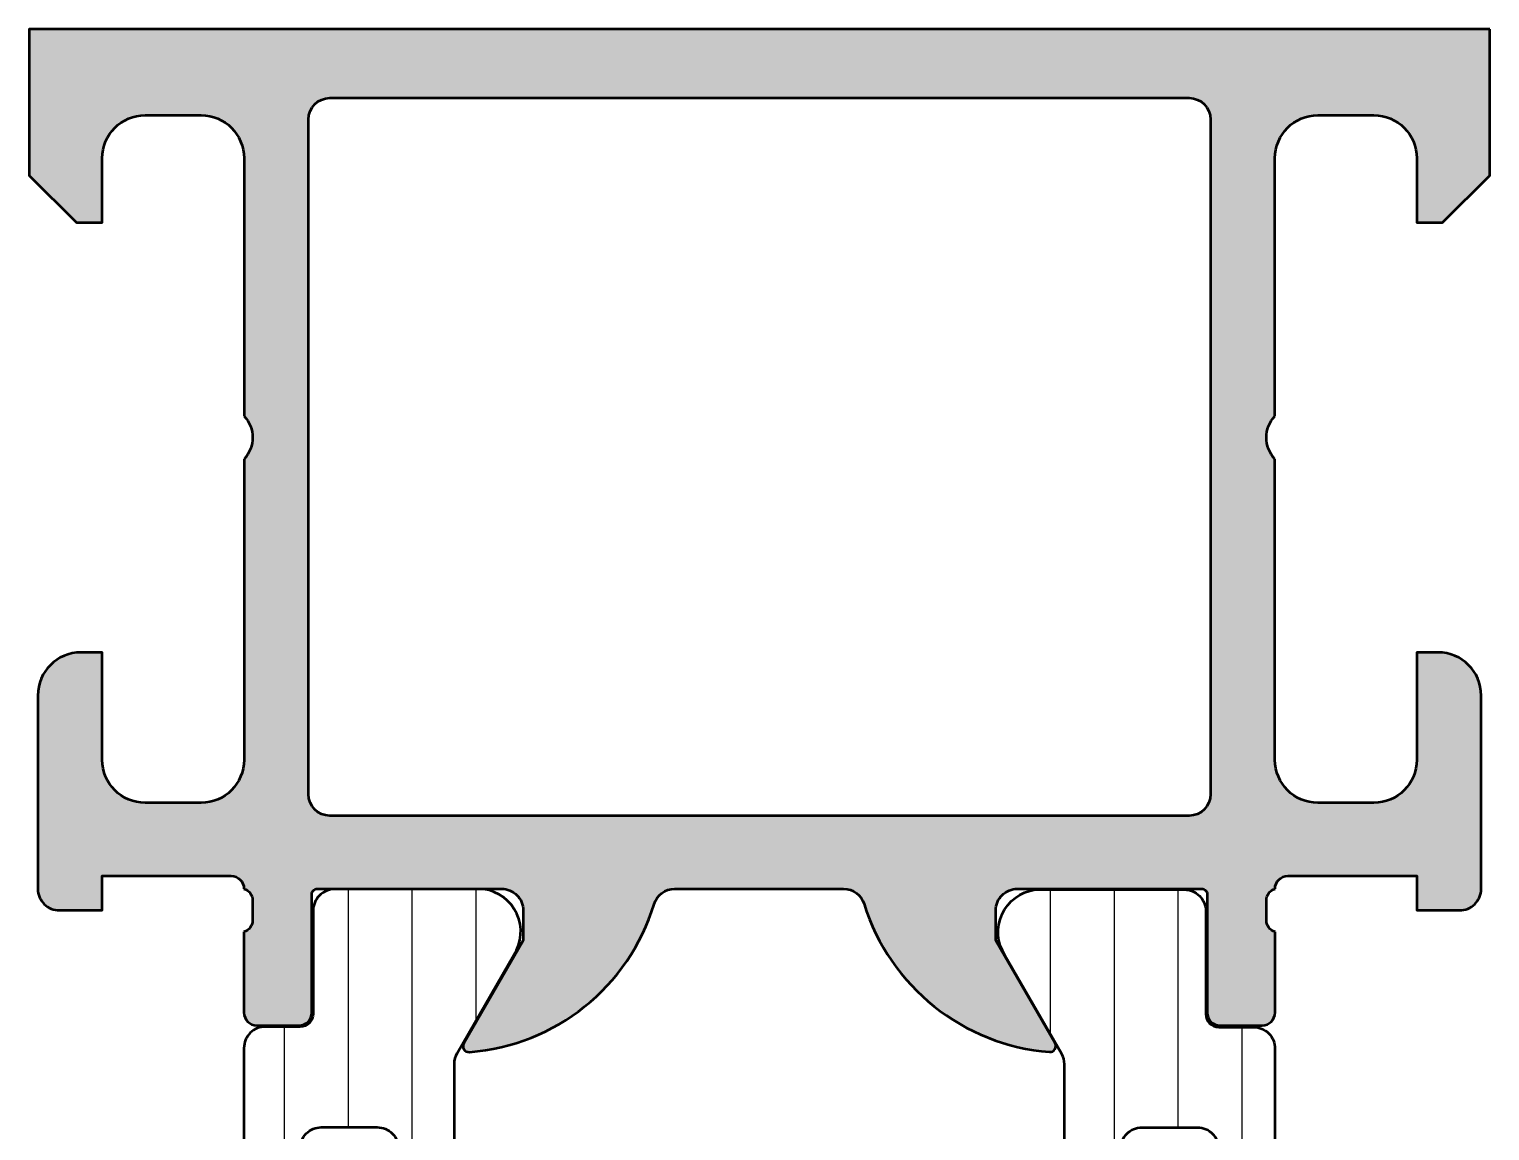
# Model space of a CAD drawing. Extents: x 0 to 59, y 0 to 75.
# Drawn here: x 0 to 34, y 49.37 to 75 of the extents above; entities that cross this region are included whole.
import ezdxf

# ---------------------------------------------------------------- set-up
doc = ezdxf.new("R2010")
doc.units = 0
for name, color, linetype, lineweight in [('0S-Alu contour', 7, 'Continuous', 50), ('0S-Alu hatch', 252, 'Continuous', 25), ('0S-Plastic contour', 254, 'Continuous', 50), ('0S-Plastic hatch', 253, 'Continuous', 25)]:
    doc.layers.add(name, color=color, linetype=linetype, lineweight=lineweight)
pattern_1 = [(90, (0, 0), (-1.4859, 0), [])]

# ---------------------------------------------------------------- blocks, each defined once
blk = doc.blocks.new('345110__191C19D8_EB4B_40D6_8BCF_F3EAEBBF7EAE_')
at = {"layer": '0S-Alu hatch'}
h = blk.add_hatch(color=256, dxfattribs=at)
edge = h.paths.add_edge_path()
edge.add_line((34, 75), (1.0681105778e-06, 75))
edge.add_line((1.0681105778e-06, 75), (1.0681105778e-06, 71.5999679203087))
edge.add_line((1.0681105778e-06, 71.5999679203087), (1.099976654048077, 70.49999257278978))
edge.add_line((1.099976654048077, 70.49999257278978), (1.699952239985577, 70.49999257278978))
edge.add_line((1.699952239985577, 70.49999257278978), (1.699952239985577, 72.00045009804307))
edge.add_ellipse((2.700038639261112, 72.00035606868471), major_axis=(-1.000086403695912, 0), ratio=1, start_angle=270.00494988615867, end_angle=359.99461298015063, ccw=False)
edge.add_line((2.69995223998558, 73.00044246864853), (4.000001068110567, 73.00044246864854))
edge.add_ellipse((3.999946259422353, 72.00038766034938), major_axis=(-1.000054809801082, 0), ratio=1, start_angle=180.002703004082, end_angle=269.99685986559325, ccw=False)
edge.add_line((5.000001068110571, 72.00043483925599), (5.000001068110577, 65.99999972534715))
edge.add_ellipse((4.47516172779222, 65.49999972534715), major_axis=(-0.7248836686985083, 0), ratio=1, start_angle=136.3884232636866, end_angle=223.6115767363134, ccw=False)
edge.add_line((5.000001068110577, 64.99999972534715), (5.000001068110577, 57.99999972534715))
edge.add_ellipse((3.999942270381603, 58.00005852307613), major_axis=(-1.000058799457459, 0), ratio=1, start_angle=90.00336866364222, end_angle=179.996631336242, ccw=False)
edge.add_line((4.000001068110589, 56.99999972534715), (2.699952239985563, 56.99999972534715))
edge.add_ellipse((2.700039710554518, 58.00008719591609), major_axis=(-1.000087474394158, 0), ratio=1, start_angle=0.005011256110094564, end_angle=89.99498874391747, ccw=False)
edge.add_line((1.699952239985575, 57.99999972534664), (1.699952239985577, 60.49999972534715))
edge.add_line((1.699952239985577, 60.49999972534715), (1.199952239985577, 60.49999972534715))
edge.add_arc((1.20003971055452, 59.49991225477821), 1.00008747439416, 90.00501125608184, 179.9949887438899)
edge.add_line((0.199952239985576, 59.49999972534765), (0.2000132751418278, 54.99999972534715))
edge.add_arc((0.6999825345211761, 54.99997661371017), 0.499969259913529, 179.9973514386468, 270.0035228322333)
edge.add_line((0.7000132751418349, 54.50000735474169), (1.700013275141827, 54.49999972534715))
edge.add_line((1.700013275141827, 54.49999972534715), (1.70001327514182, 55.29999514771043))
edge.add_line((1.70001327514182, 55.29999514771043), (4.699954054722539, 55.29999514771043))
edge.add_ellipse((4.699880574157019, 54.99999515670938), major_axis=(-0.3000000000000409, 0), ratio=1, start_angle=180.024914814169, end_angle=269.9859662455914, ccw=False)
edge.add_ellipse((4.92104409925035, 54.73260501837407), major_axis=(-0.2788950563274674, 0), ratio=1, start_angle=178.8354106259032, end_angle=253.5801235804947, ccw=False)
edge.add_line((5.199881545793431, 54.7269366103757), (5.199881545793431, 54.27334261037571))
edge.add_ellipse((4.92101345015027, 54.26768195089864), major_axis=(-0.2789255417371427, 0), ratio=1, start_angle=106.4245945553522, end_angle=181.1628700728881, ccw=False)
edge.add_line((4.999880545793425, 54.0001386103757), (4.999880545793434, 52.12012761036719))
edge.add_arc((5.299880545793431, 52.12012761036719), 0.2999999999999971, 180, 270)
edge.add_line((5.299880545793431, 51.8201276103672), (6.279854864836217, 51.8201276103672))
edge.add_arc((6.279854864836217, 52.12012761036719), 0.2999999999999971, 270, 360)
edge.add_line((6.579854864836214, 52.12012761036719), (6.579854864836214, 54.88012925171087))
edge.add_ellipse((6.699854864836213, 54.88012925171086), major_axis=(-0.1199999999999992, 0), ratio=1, start_angle=269.99990065165537, end_angle=360, ccw=False)
edge.add_line((6.699855072910899, 55.00012925171068), (10.99987899779808, 55.00012179565966))
edge.add_ellipse((10.99989188005174, 54.50013467805168), major_axis=(-0.499987117773936, 0), ratio=1, start_angle=179.9993980350858, end_angle=270.00147623556467, ccw=False)
edge.add_line((11.49987899779808, 54.50012942505216), (11.49987899779807, 53.80012484741746))
edge.add_line((11.49987899779807, 53.80012484741746), (10.11780838561473, 51.40630046574698))
edge.add_arc((10.23619415551164, 51.33795063410185), 0.1367000000000065, 150.0000814796213, 274.3397826725411)
edge.add_arc((9.877119094788897, 56.06955313799685), 4.881907809369218, 274.3397826725371, 343.0454840365642)
edge.add_ellipse((15.0251106381229, 54.50012179565971), major_axis=(-0.499999999999928, 0), ratio=1, start_angle=269.9999999999992, end_angle=343.04548403656446, ccw=False)
edge.add_line((15.02511063812291, 55.00012179565964), (18.95784164032277, 55.00012179565965))
edge.add_ellipse((18.95784164032286, 54.5001217956597), major_axis=(-0.4999999999999574, 0), ratio=1, start_angle=197.289552715744, end_angle=270.0000000000094, ccw=False)
edge.add_arc((24.13588464154341, 56.1118668983077), 4.923085062803216, 197.2895527157344, 265.5272736079399)
edge.add_arc((23.76262060419418, 51.34005844365998), 0.1367000000000096, 265.5272736079397, 389.9999185203845)
edge.add_line((23.88100637409108, 51.40840827530513), (22.50015270232688, 53.80012484741746))
edge.add_line((22.50015270232688, 53.80012484741746), (22.50015270232688, 54.50012942505418))
edge.add_ellipse((23.00013982007323, 54.50013467805167), major_axis=(-0.4999871177739381, 0), ratio=1, start_angle=-90.00147623556478, end_angle=0.0006019649143240713, ccw=False)
edge.add_line((23.00015270232689, 55.00012179565965), (27.30017662719811, 55.00012925171069))
edge.add_ellipse((27.30017683527278, 54.88012925171086), major_axis=(-0.1200000000000073, 0), ratio=1, start_angle=180, end_angle=270.00009934833867, ccw=False)
edge.add_line((27.42017683527279, 54.88012925171087), (27.42017683527279, 52.1201276103279))
edge.add_arc((27.72017683527279, 52.1201276103279), 0.2999999999999945, 180, 269.9999999999993)
edge.add_line((27.72017683527278, 51.8201276103279), (28.70015115431558, 51.8201276103279))
edge.add_arc((28.70015115431558, 52.1201276103279), 0.2999999999999971, 270.0000000000007, 360)
edge.add_line((29.00015115431557, 52.1201276103279), (29.00015115431558, 54.00013861033642))
edge.add_ellipse((29.07901824995875, 54.26768195085936), major_axis=(-0.2789255417371599, 0), ratio=1, start_angle=-1.1628700728853119, end_angle=73.57540544464422, ccw=False)
edge.add_line((28.80015015431558, 54.27334261033641), (28.80015015431558, 54.72693661033641))
edge.add_ellipse((29.07898760085859, 54.73260501833478), major_axis=(-0.2788950563273987, 0), ratio=1, start_angle=-73.58012358050792, end_angle=1.16458937409692, ccw=False)
edge.add_ellipse((29.30015112597963, 54.99999515668176), major_axis=(-0.3000000000276661, 0), ratio=1, start_angle=270.01403375663676, end_angle=359.9750851880692, ccw=False)
edge.add_line((29.30007764540244, 55.29999514771043), (32.30001830577385, 55.29999514771043))
edge.add_line((32.30001830577385, 55.29999514771043), (32.30001830577385, 54.49999972534715))
edge.add_line((32.30001830577385, 54.49999972534715), (33.30001830577384, 54.50000735474168))
edge.add_arc((33.30004904639451, 54.99997661371016), 0.4999692599135244, 269.9964771677659, 360.0026485613531)
edge.add_line((33.80001830577385, 54.99999972534718), (33.8000793409301, 59.49999972534715))
edge.add_arc((32.79999187036116, 59.49991225477821), 1.000087474394154, 0.0050112561101264, 89.99498874391819)
edge.add_line((32.8000793409301, 60.49999972534715), (32.3000793409301, 60.49999972534715))
edge.add_line((32.3000793409301, 60.49999972534715), (32.3000793409301, 57.99999972534715))
edge.add_ellipse((31.29999194345704, 58.00008712280979), major_axis=(-1.000087401291887, 0), ratio=1, start_angle=90.00501389832101, end_angle=179.9949929319336, ccw=False)
edge.add_line((31.30007946013939, 56.99999972534715), (30.00003063201439, 56.99999972534715))
edge.add_ellipse((30.00008942974335, 58.00005852307611), major_axis=(-1.000058799457446, 0), ratio=1, start_angle=0.0033686637580103707, end_angle=89.9966313363592, ccw=False)
edge.add_line((29.00003063201438, 57.99999972534511), (29.00003063201438, 64.99999972534715))
edge.add_ellipse((29.52486997233275, 65.49999972534715), major_axis=(-0.7248836686985138, 0), ratio=1, start_angle=-43.611576736313, end_angle=43.611576736313, ccw=False)
edge.add_line((29.00003063201438, 65.99999972534715), (29.00003063201438, 72.00043483925401))
edge.add_ellipse((30.00008544070264, 72.00038766034935), major_axis=(-1.000054809801111, 0), ratio=1, start_angle=270.0031401344087, end_angle=359.997296995918, ccw=False)
edge.add_line((30.00003063201439, 73.00044246864854), (31.30007946013939, 73.00044246864854))
edge.add_ellipse((31.29999301452377, 72.00035614156478), major_axis=(-1.000086330819863, 0), ratio=1, start_angle=180.0053828449331, end_angle=269.9950474586182, ccw=False)
edge.add_line((32.3000793409301, 72.00045009804248), (32.3000793409301, 70.49999257278978))
edge.add_line((32.3000793409301, 70.49999257278978), (32.9000549268676, 70.49999257278978))
edge.add_line((32.9000549268676, 70.49999257278978), (34.00003051757813, 71.5999679203087))
edge.add_line((34.00003051757813, 71.5999679203087), (34, 75))
edge = h.paths.add_edge_path()
edge.add_ellipse((7.000017160418611, 57.19999941445694), major_axis=(-0.5000027408751163, 0), ratio=1, start_angle=0.00031407848081244083, end_angle=89.99968592142937, ccw=False)
edge.add_line((6.500014419551007, 57.19999667358933), (6.500014419551007, 72.8999938602501))
edge.add_ellipse((7.000017160418614, 72.89999111938249), major_axis=(-0.5000027408751199, 0), ratio=1, start_angle=270.0003140785705, end_angle=359.99968592151924, ccw=False)
edge.add_line((7.000014419551007, 73.3999938602501), (27.00001537322533, 73.3999938602501))
edge.add_ellipse((27.00001263235772, 72.89999111938249), major_axis=(-0.5000027408751218, 0), ratio=1, start_angle=180.0003140784808, end_angle=269.99968592142943, ccw=False)
edge.add_line((27.50001537322532, 72.8999938602501), (27.50001537322532, 57.19999667359012))
edge.add_ellipse((27.00001263235771, 57.19999941445696), major_axis=(-0.5000027408751234, 0), ratio=1, start_angle=90.00031407857102, end_angle=179.9996859215194, ccw=False)
edge.add_line((27.00001537322533, 56.69999667358934), (7.000014419551003, 56.69999667358934))
at = {"layer": '0S-Alu contour', "color": 7}
for points in [[(34, 75), (1.0681105778e-06, 75), (1.0681105778e-06, 71.5999679203087), (1.099976654048077, 70.49999257278978), (1.699952239985577, 70.49999257278978), (1.699952239985577, 72.00045009804307)], [(32.3000793409301, 72.00045009804248), (32.3000793409301, 70.49999257278978), (32.9000549268676, 70.49999257278978), (34.00003051757813, 71.5999679203087), (34, 75)], [(7.000014419551007, 73.3999938602501), (27.00001537322533, 73.3999938602501)], [(2.69995223998558, 73.00044246864853), (4.000001068110567, 73.00044246864854)], [(6.500014419551007, 57.19999667358933), (6.500014419551007, 72.8999938602501)], [(27.50001537322532, 72.8999938602501), (27.50001537322532, 57.19999667359012)], [(30.00003063201439, 73.00044246864854), (31.30007946013939, 73.00044246864854)], [(5.000001068110571, 72.00043483925599), (5.000001068110577, 65.99999972534715)], [(29.00003063201438, 65.99999972534715), (29.00003063201438, 72.00043483925401)], [(5.000001068110577, 64.99999972534715), (5.000001068110577, 57.99999972534715)], [(29.00003063201438, 57.99999972534511), (29.00003063201438, 64.99999972534715)], [(1.699952239985575, 57.99999972534664), (1.699952239985577, 60.49999972534715), (1.199952239985577, 60.49999972534715)], [(32.8000793409301, 60.49999972534715), (32.3000793409301, 60.49999972534715), (32.3000793409301, 57.99999972534715)], [(0.199952239985576, 59.49999972534765), (0.2000132751418278, 54.99999972534715)], [(33.80001830577385, 54.99999972534718), (33.8000793409301, 59.49999972534715)], [(4.000001068110589, 56.99999972534715), (2.699952239985563, 56.99999972534715)], [(31.30007946013939, 56.99999972534715), (30.00003063201439, 56.99999972534715)], [(27.00001537322533, 56.69999667358934), (7.000014419551003, 56.69999667358934)], [(0.7000132751418349, 54.50000735474169), (1.700013275141827, 54.49999972534715), (1.70001327514182, 55.29999514771043), (4.699954054722539, 55.29999514771043)], [(29.30007764540244, 55.29999514771043), (32.30001830577385, 55.29999514771043), (32.30001830577385, 54.49999972534715), (33.30001830577384, 54.50000735474168)], [(6.579854864836214, 52.12012761036719), (6.579854864836214, 54.88012925171087)], [(6.699855072910899, 55.00012925171068), (10.99987899779808, 55.00012179565966)], [(15.02511063812291, 55.00012179565964), (18.95784164032277, 55.00012179565965)], [(23.00015270232689, 55.00012179565965), (27.30017662719811, 55.00012925171069)], [(27.42017683527279, 54.88012925171087), (27.42017683527279, 52.1201276103279)], [(5.199881545793431, 54.7269366103757), (5.199881545793431, 54.27334261037571)], [(11.49987899779808, 54.50012942505216), (11.49987899779807, 53.80012484741746), (10.11780838561473, 51.40630046574698)], [(23.88100637409108, 51.40840827530513), (22.50015270232688, 53.80012484741746), (22.50015270232688, 54.50012942505418)], [(28.80015015431558, 54.27334261033641), (28.80015015431558, 54.72693661033641)], [(4.999880545793425, 54.0001386103757), (4.999880545793434, 52.12012761036719)], [(29.00015115431557, 52.1201276103279), (29.00015115431558, 54.00013861033642)], [(5.299880545793431, 51.8201276103672), (6.279854864836217, 51.8201276103672)], [(27.72017683527278, 51.8201276103279), (28.70015115431558, 51.8201276103279)]]:
    blk.add_lwpolyline(points, dxfattribs=at)
at = {"layer": '0S-Alu contour', "color": 7, "extrusion": (0, 0, -1)}
for centre, radius, start, end in [((-7.000017160418614, 72.89999111938249), 0.5000027408751199, 0.0003140784807261, 89.99968592142947), ((-27.00001263235772, 72.89999111938249), 0.5000027408751218, 90.00031407857054, 179.9996859215192), ((-2.700038639261112, 72.00035606868471), 1.000086403695912, 0.0053870198493499, 89.99505011384134), ((-3.999946259422353, 72.00038766034938), 1.000054809801082, 90.00314013440675, 179.997296995918), ((-30.00008544070264, 72.00038766034935), 1.000054809801111, 0.0027030040819815, 89.99685986559135), ((-31.29999301452377, 72.00035614156478), 1.000086330819863, 90.00495254138177, 179.9946171550669), ((-4.47516172779222, 65.49999972534715), 0.7248836686985083, 136.3884232636866, 223.6115767363134), ((-29.52486997233275, 65.49999972534715), 0.7248836686985141, 316.388423263687, 43.61157673631301), ((-2.700039710554518, 58.00008719591609), 1.000087474394158, 270.0050112560825, 359.9949887438899), ((-3.999942270381603, 58.00005852307613), 1.000058799457459, 180.003368663758, 269.9966313363578), ((-30.00008942974335, 58.00005852307611), 1.000058799457446, 270.0033686636408, 359.996631336242), ((-31.29999194345704, 58.00008712280979), 1.000087401291887, 180.0050070680665, 269.994986101679), ((-7.000017160418611, 57.19999941445694), 0.5000027408751163, 270.0003140785706, 359.9996859215192), ((-27.00001263235771, 57.19999941445696), 0.5000027408751234, 180.0003140784807, 269.999685921429), ((-4.699880574157019, 54.99999515670938), 0.3000000000000409, 90.01403375440863, 179.975085185831), ((-29.30015112597963, 54.99999515668176), 0.3000000000276661, 0.0249148119308007, 89.98596624336322), ((-4.92104409925035, 54.73260501837407), 0.2788950563274674, 106.4198764195053, 181.1645893740969), ((-6.699854864836213, 54.88012925171086), 0.1199999999999992, 0, 90.0000993483446), ((-10.99989188005174, 54.50013467805168), 0.4999871177739361, 89.99852376443533, 180.0006019649143), ((-15.0251106381229, 54.50012179565971), 0.499999999999928, 16.95451596343553, 90.00000000000081), ((-18.95784164032286, 54.5001217956597), 0.4999999999999574, 89.99999999999064, 162.710447284256), ((-23.00013982007323, 54.50013467805167), 0.4999871177739381, 359.9993980350857, 90.00147623556484), ((-27.30017683527278, 54.88012925171086), 0.1200000000000073, 89.99990065166133, 180), ((-29.07898760085859, 54.73260501833478), 0.2788950563273987, 358.8354106259031, 73.5801235805079), ((-4.92101345015027, 54.26768195089864), 0.2789255417371427, 178.8371299271119, 253.5754054446478), ((-29.07901824995875, 54.26768195085936), 0.2789255417371599, 286.4245945553559, 1.162870072885284)]:
    blk.add_arc(centre, radius, start, end, dxfattribs=at)
at = {"layer": '0S-Alu contour', "color": 7}
for centre, radius, start, end in [((1.20003971055452, 59.49991225477821), 1.00008747439416, 90.00501125608184, 179.9949887438899), ((32.79999187036116, 59.49991225477821), 1.000087474394154, 0.0050112561101264, 89.99498874391819), ((0.6999825345211761, 54.99997661371017), 0.499969259913529, 179.9973514386468, 270.0035228322333), ((33.30004904639451, 54.99997661371016), 0.4999692599135244, 269.9964771677659, 0.0026485613531484), ((9.877119094788897, 56.06955313799685), 4.881907809369218, 274.3397826725371, 343.0454840365642), ((24.13588464154341, 56.1118668983077), 4.923085062803216, 197.2895527157344, 265.5272736079399), ((5.299880545793431, 52.12012761036719), 0.2999999999999971, 180, 270), ((6.279854864836217, 52.12012761036719), 0.2999999999999971, 270, 0), ((27.72017683527279, 52.1201276103279), 0.2999999999999945, 180, 269.9999999999993), ((28.70015115431558, 52.1201276103279), 0.2999999999999971, 270.0000000000007, 0), ((10.23619415551164, 51.33795063410185), 0.1367000000000065, 150.0000814796213, 274.3397826725411), ((23.76262060419418, 51.34005844365998), 0.1367000000000096, 265.5272736079397, 29.99991852038456)]:
    blk.add_arc(centre, radius, start, end, dxfattribs=at)
blk = doc.blocks.new('284031__5A6CE98D_800A_4223_9813_23DE27FCAF83___59F5B2F8_07D3_4DD2_8F37_4316281AFAA3_')
at = {"layer": '0S-Plastic hatch'}
h = blk.add_hatch(dxfattribs=at)
h.set_pattern_fill('ANSI31', color=256, scale=0.4680000000000001, angle=45, style=0)
h.set_pattern_definition(pattern_1)
edge = h.paths.add_edge_path()
edge.add_ellipse((28.50000267914014, 51.28260796640052), major_axis=(-0.4999973210979845, 0), ratio=1, start_angle=180.0017683158931, end_angle=270.00238227990997, ccw=False)
edge.add_line((29, 51.28262339778483), (29.000022921558, 25.44125658823265))
edge.add_arc((29.20416178718003, 25.445375387072), 0.2041804127758795, 181.1558689438172, 269.5149389342805)
edge.add_line((29.20243323428476, 25.24120229122875), (33.30243323427305, 25.24120229122875))
edge.add_ellipse((33.30243323427304, 24.74120229122879), major_axis=(-0.499999999999961, 0), ratio=1, start_angle=180, end_angle=269.9999999999992, ccw=False)
edge.add_line((33.802433234273, 24.7412022912288), (33.80243323427299, 23.91045306784114))
edge.add_ellipse((32.80243323427292, 23.91045306784116), major_axis=(-1.000000000000063, 0), ratio=1, start_angle=105.00000000108221, end_angle=180, ccw=False)
edge.add_line((33.06125227939371, 22.94452724155692), (32.30243323427305, 22.74120229122875))
edge.add_line((32.30243323427305, 22.74120229122875), (32.30243323427306, 23.74120229122875))
edge.add_line((32.30243323427306, 23.74120229122875), (30.00243323428464, 23.74120229122875))
edge.add_arc((30.00414226812572, 22.73707631855115), 1.004127427074073, 90.0975179750848, 179.770140321516)
edge.add_line((29.000022921558, 22.74110467439829), (29.00002292155801, 19.74122632025461))
edge.add_arc((30.00414248000591, 19.74532877543038), 1.004127938958019, 180.2340877213157, 269.9024699846793)
edge.add_line((30.00243323428469, 18.74120229122874), (32.30243323427305, 18.74120229122874))
edge.add_line((32.30243323427305, 18.74120229122874), (32.30243323427316, 19.74120229122869))
edge.add_line((32.30243323427316, 19.74120229122869), (33.06125227939373, 19.53787734087043))
edge.add_ellipse((32.80243323427314, 18.57195151458677), major_axis=(-0.9999999999994544, 0), ratio=1, start_angle=180, end_angle=254.99999999891992, ccw=False)
edge.add_line((33.80243323427259, 18.5719515145868), (33.80243323427305, 17.74120229122874))
edge.add_ellipse((33.30243323427305, 17.74120229122875), major_axis=(-0.5000000000000071, 0), ratio=1, start_angle=90.0000000000008, end_angle=180, ccw=False)
edge.add_line((33.30243323427306, 17.24120229122874), (29.20243323428468, 17.24120229122874))
edge.add_arc((29.20243323428468, 17.04120229122876), 0.1999999999999869, 90, 180)
edge.add_line((29.00243323428469, 17.04120229122876), (29.00111268929475, 16.20013004610087))
edge.add_ellipse((28.50111536862898, 16.20010925689816), major_axis=(-0.4999973210979668, 0), ratio=1, start_angle=90.00176831585969, end_angle=180.0023822800019, ccw=False)
edge.add_line((28.50113080001328, 15.70011193603832), (27.69079946719838, 15.70008330962012))
edge.add_arc((27.69081033343269, 15.40008330981691), 0.2999999999999955, 90.00207529788617, 180.0020752978985)
edge.add_line((27.39081033362949, 15.40007244358259), (27.39122921384228, 13.00007407424409))
edge.add_ellipse((27.00592214626188, 12.95255284408488), major_axis=(-0.3882264849842821, 0), ratio=1, start_angle=72.81981385036812, end_angle=187.0309769840798, ccw=False)
edge.add_line((26.89124870744704, 12.58164880518314), (23.41470721164119, 12.558916882159))
edge.add_ellipse((23.48654204233524, 13.49478902701124), major_axis=(-0.938625012670762, 0), ratio=1, start_angle=-34.79132717562322, end_angle=85.61074867013309, ccw=False)
edge.add_line((22.71570977789662, 14.03035838247478), (24.03409677568367, 16.31406298372987))
edge.add_arc((23.601075004043, 16.56404727380666), 0.5000000000000067, 330.0020786985381, 360.0020153930485)
edge.add_line((24.10107500373369, 16.56406486142848), (24.09998869130261, 50.91833361702788))
edge.add_arc((23.59998869164975, 50.91831498386866), 0.5000000000000502, 0.0021352027151592, 30.00207189722995)
edge.add_line((24.0329923529018, 51.16833064206306), (22.71443992344539, 53.45193973131244))
edge.add_ellipse((23.55567298966564, 53.99260512706297), major_axis=(-0.9999960709244804, 0), ratio=1, start_angle=-81.81631665021467, end_angle=32.729091397727075, ccw=False)
edge.add_line((23.41332648878386, 54.98241804653368), (26.88986798458969, 54.98254469399775))
edge.add_ellipse((26.88988873445961, 54.48254871698274), major_axis=(-0.4999959774455719, 0), ratio=1, start_angle=180.0017728167249, end_angle=270.0023777790741, ccw=False)
edge.add_line((27.38988471166584, 54.4825641876025), (27.38963969108502, 52.08256579421702))
edge.add_arc((27.68963969088823, 52.08257666045134), 0.2999999999999975, 180.0020752978985, 270.0020752978848)
edge.add_line((27.68965055712254, 51.78257666064813), (28.49998188993747, 51.78260528706632))
edge = h.paths.add_edge_path()
edge.add_arc((27.20055129926902, 40.09119604774752), 0.5000000021573054, 269.998100910504, 360)
edge.add_line((27.70055130142633, 40.09119604587006), (27.70055130142632, 48.94118994235433))
edge.add_arc((27.20055129933869, 48.9411899405362), 0.5000000020876283, 0, 90.00189910261747)
edge.add_line((27.20053472654187, 49.44118994234917), (25.90054062027397, 49.44118994234918))
edge.add_arc((25.90053698091735, 48.94119358170581), 0.4999963606566095, 89.99958295741507, 180.0004170428646)
edge.add_line((25.40054062027398, 48.94118994234919), (25.40054062027398, 40.09119604586488))
edge.add_arc((25.90053698091724, 40.09119240650811), 0.4999963606565056, 179.9995829571354, 270.0004170425955)
edge.add_line((25.90054062027396, 39.59119604586486), (27.20053472658671, 39.59119604586486))
edge = h.paths.add_edge_path()
edge.add_arc((25.90053698090692, 27.39119358240432), 0.4999963606565686, 89.99958295740896, 180.0004170428646)
edge.add_line((25.4005406202636, 27.39118994304764), (25.4005406202636, 18.54121130535756))
edge.add_arc((25.90055587905265, 18.54121130535237), 0.500015258789055, 180, 270.0000000000008)
edge.add_line((25.90055587905266, 18.04119604656331), (27.20056656020501, 18.04119604656331))
edge.add_arc((27.20056656020501, 18.54118078777424), 0.4999847412109292, 269.9999999999996, 360)
edge.add_line((27.70055130141594, 18.54118078777944), (27.70055130141594, 27.39118994305278))
edge.add_arc((27.20055129932832, 27.39118994123467), 0.5000000020876203, 0, 90.00189910261543)
edge.add_line((27.20053472653152, 27.89118994304764), (25.9005406202636, 27.89118994304764))
edge = h.paths.add_edge_path()
edge.add_arc((25.90054062026361, 38.0911960465633), 0.5000000000000134, 90.00000000119202, 180)
edge.add_line((25.40054062026359, 38.09119604656851), (25.4005406202636, 29.39118994305284))
edge.add_arc((25.90054062026359, 29.39118994304763), 0.4999999999999938, 180, 269.9999999999996)
edge.add_line((25.90054062026359, 28.89118994304764), (27.20055130141594, 28.89118994304764))
edge.add_arc((27.20055130141594, 29.39118994304764), 0.4999999999999982, 270, 360)
edge.add_line((27.70055130141594, 29.39118994305284), (27.70055130141596, 38.09119604656853))
edge.add_arc((27.20055130141595, 38.09119604656331), 0.5000000000000053, 0, 90.00000000119365)
edge.add_line((27.20055130140553, 38.59119604656332), (25.9005406202532, 38.59119604656331))
at = {"layer": '0S-Alu contour', "color": 7}
for points in [[(27.20053472654187, 49.44118994234917), (25.90054062027397, 49.44118994234918)], [(25.40054062027398, 48.94118994234919), (25.40054062027398, 40.09119604586488)], [(27.70055130142633, 40.09119604587006), (27.70055130142632, 48.94118994235433)], [(25.90054062027396, 39.59119604586486), (27.20053472658671, 39.59119604586486)], [(27.20055130140553, 38.59119604656332), (25.9005406202532, 38.59119604656331)], [(25.40054062026359, 38.09119604656851), (25.4005406202636, 29.39118994305284)], [(27.70055130141594, 29.39118994305284), (27.70055130141596, 38.09119604656853)], [(25.90054062026359, 28.89118994304764), (27.20055130141594, 28.89118994304764)], [(27.20053472653152, 27.89118994304764), (25.9005406202636, 27.89118994304764)], [(25.4005406202636, 27.39118994304764), (25.4005406202636, 18.54121130535756)], [(27.70055130141594, 18.54118078777944), (27.70055130141594, 27.39118994305278)], [(25.90055587905266, 18.04119604656331), (27.20056656020501, 18.04119604656331)]]:
    blk.add_lwpolyline(points, dxfattribs=at)
for centre, radius, start, end in [((25.90053698091735, 48.94119358170581), 0.4999963606566095, 89.99958295741507, 180.0004170428646), ((27.20055129933869, 48.9411899405362), 0.5000000020876283, 0, 90.00189910261747), ((25.90053698091724, 40.09119240650811), 0.4999963606565056, 179.9995829571354, 270.0004170425955), ((27.20055129926902, 40.09119604774752), 0.5000000021573054, 269.998100910504, 0), ((25.90054062026361, 38.0911960465633), 0.5000000000000134, 90.00000000119202, 180), ((27.20055130141595, 38.09119604656331), 0.5000000000000053, 0, 90.00000000119365), ((25.90054062026359, 29.39118994304763), 0.4999999999999938, 180, 269.9999999999996), ((27.20055130141594, 29.39118994304764), 0.4999999999999982, 270, 0), ((25.90053698090692, 27.39119358240432), 0.4999963606565686, 89.99958295740896, 180.0004170428646), ((27.20055129932832, 27.39118994123467), 0.5000000020876203, 0, 90.00189910261543), ((25.90055587905265, 18.54121130535237), 0.500015258789055, 180, 270.0000000000008), ((27.20056656020501, 18.54118078777424), 0.4999847412109292, 269.9999999999996, 0)]:
    blk.add_arc(centre, radius, start, end, dxfattribs=at)
at = {"layer": '0S-Plastic contour', "color": 7}
for points in [[(23.41332648878386, 54.98241804653368), (26.88986798458969, 54.98254469399775)], [(27.38988471166584, 54.4825641876025), (27.38963969108502, 52.08256579421702)], [(24.0329923529018, 51.16833064206306), (22.71443992344539, 53.45193973131244)], [(27.68965055712254, 51.78257666064813), (28.49998188993747, 51.78260528706632)], [(29, 51.28262339778483), (29.000022921558, 25.44125658823265)], [(24.10107500373369, 16.56406486142848), (24.09998869130261, 50.91833361702788)], [(29.20243323428476, 25.24120229122875), (33.30243323427305, 25.24120229122875)], [(33.802433234273, 24.7412022912288), (33.80243323427299, 23.91045306784114)], [(33.06125227939371, 22.94452724155692), (32.30243323427305, 22.74120229122875), (32.30243323427306, 23.74120229122875), (30.00243323428464, 23.74120229122875)], [(29.000022921558, 22.74110467439829), (29.00002292155801, 19.74122632025461)], [(30.00243323428469, 18.74120229122874), (32.30243323427305, 18.74120229122874), (32.30243323427316, 19.74120229122869), (33.06125227939373, 19.53787734087043)], [(33.80243323427259, 18.5719515145868), (33.80243323427305, 17.74120229122874)], [(29.00243323428469, 17.04120229122876), (29.00111268929475, 16.20013004610087)], [(33.30243323427306, 17.24120229122874), (29.20243323428468, 17.24120229122874)], [(22.71570977789662, 14.03035838247478), (24.03409677568367, 16.31406298372987)], [(28.50113080001328, 15.70011193603832), (27.69079946719838, 15.70008330962012)], [(27.39081033362949, 15.40007244358259), (27.39122921384228, 13.00007407424409)], [(26.89124870744704, 12.58164880518314), (23.41470721164119, 12.558916882159)]]:
    blk.add_lwpolyline(points, dxfattribs=at)
at = {"layer": '0S-Plastic contour', "color": 7, "extrusion": (0, 0, -1)}
for centre, radius, start, end in [((-23.55567298966564, 53.99260512706297), 0.9999960709244804, 327.2709086022729, 81.81631665021466), ((-26.88988873445961, 54.48254871698274), 0.4999959774455719, 89.9976222209259, 179.9982271832751), ((-28.50000267914014, 51.28260796640052), 0.4999973210979846, 89.99761772009, 179.9982316841069), ((-33.30243323427304, 24.74120229122879), 0.499999999999961, 90.00000000000081, 180), ((-32.80243323427292, 23.91045306784116), 1.000000000000063, 180, 254.9999999989178), ((-32.80243323427314, 18.57195151458677), 0.9999999999994544, 105.0000000010801, 180), ((-33.30243323427305, 17.74120229122875), 0.5000000000000071, 180, 269.9999999999992), ((-28.50111536862898, 16.20010925689816), 0.4999973210979669, 179.9976177199981, 269.9982316841403), ((-23.48654204233524, 13.49478902701124), 0.938625012670762, 274.3892513298669, 34.7913271756232), ((-27.00592214626188, 12.95255284408488), 0.3882264849842822, 172.9690230159202, 287.1801861496319)]:
    blk.add_arc(centre, radius, start, end, dxfattribs=at)
at = {"layer": '0S-Plastic contour', "color": 7}
for centre, radius, start, end in [((27.68963969088823, 52.08257666045134), 0.2999999999999975, 180.0020752978985, 270.0020752978848), ((23.59998869164975, 50.91831498386866), 0.5000000000000502, 0.0021352027151592, 30.00207189722995), ((29.20416178718003, 25.445375387072), 0.2041804127758795, 181.1558689438172, 269.5149389342805), ((30.00414226812572, 22.73707631855115), 1.004127427074073, 90.0975179750848, 179.770140321516), ((30.00414248000591, 19.74532877543038), 1.004127938958019, 180.2340877213157, 269.9024699846793), ((29.20243323428468, 17.04120229122876), 0.1999999999999869, 90, 180), ((23.601075004043, 16.56404727380666), 0.5000000000000067, 330.0020786985381, 0.0020153930485069), ((27.69081033343269, 15.40008330981691), 0.2999999999999955, 90.00207529788617, 180.0020752978985)]:
    blk.add_arc(centre, radius, start, end, dxfattribs=at)
blk = doc.blocks.new('284031__D3ED1138_5BDB_45A5_B85C_02ED53AD9073___3FEBC4C3_2CE8_4E9E_922F_6751EB9E5463_')
at = {"layer": '0S-Plastic hatch'}
h = blk.add_hatch(dxfattribs=at)
h.set_pattern_fill('ANSI31', color=256, scale=0.4680000000000001, angle=45, style=0)
h.set_pattern_definition(pattern_1)
edge = h.paths.add_edge_path()
edge.add_arc((5.498750617107561, 51.29237211336756), 0.4999973210979623, 90.00176831585978, 180.0023822800018)
edge.add_line((4.998753296441787, 51.29235132416485), (4.999865985736533, 16.20985797248088))
edge.add_arc((5.499863306596386, 16.20987340386518), 0.4999973210979823, 180.001768315893, 270.0023822799114)
edge.add_line((5.499884095799074, 15.70987608319939), (6.310215428613982, 15.70990470961759))
edge.add_ellipse((6.310226294848302, 15.40990470981439), major_axis=(-0.2999999999999916, 0), ratio=1, start_angle=180.0020752978986, end_angle=270.0020752978861, ccw=False)
edge.add_line((6.610226294651502, 15.40991557604877), (6.609981274070683, 13.00991718266322))
edge.add_arc((7.109977251276919, 13.00993265328298), 0.4999959774455781, 180.0017728167248, 270.0023777790721)
edge.add_line((7.109998001146824, 12.50993667626796), (10.58653949695266, 12.51006332373204))
edge.add_arc((10.44419299607089, 13.49987624320274), 0.99999607092448, 278.1836833497855, 392.7290913977266)
edge.add_line((11.28542606229113, 14.04054163895327), (9.966873632834734, 16.32415072820264))
edge.add_ellipse((10.39987729408675, 16.57416638639703), major_axis=(-0.5000000000000304, 0), ratio=1, start_angle=0.0021352027151237962, end_angle=30.002071897230792, ccw=False)
edge.add_line((9.89987729443392, 16.57414775323825), (9.89879098200285, 50.92841650883724))
edge.add_ellipse((10.39879098169355, 50.92843409645906), major_axis=(-0.5000000000000306, 0), ratio=1, start_angle=-29.997921301461474, end_angle=0.002015393048509395, ccw=False)
edge.add_line((9.965769210052876, 51.17841838653585), (11.28415620783992, 53.46212298779094))
edge.add_arc((10.44288397718113, 54.00272744188542), 0.999996070924482, 327.2750591980466, 441.8204672459869)
edge.add_line((10.58515877409535, 54.99255067056184), (7.108617278289504, 54.99242402309775))
edge.add_arc((7.10863274890926, 54.49242804589152), 0.4999959774455675, 90.00177281669983, 180.0023777790715)
edge.add_line((6.608636771894254, 54.49240729602163), (6.609055652107052, 52.09240892668312))
edge.add_ellipse((6.30905565230384, 52.09239806044881), major_axis=(-0.3000000000000041, 0), ratio=1, start_angle=90.0020752978869, end_angle=180.0020752978986, ccw=False)
edge.add_line((6.309066518538163, 51.7923980606456), (5.498735185723258, 51.7923694342274))
edge = h.paths.add_edge_path()
edge.add_ellipse((8.099329004819285, 27.4012889637576), major_axis=(-0.4999963606565109, 0), ratio=1, start_angle=179.9995829571355, end_angle=270.0004170425959, ccw=False)
edge.add_line((8.599325365462551, 27.40128532440084), (8.599325365462551, 18.55129142791654))
edge.add_ellipse((8.099329004819175, 18.55128778855991), major_axis=(-0.4999963606566215, 0), ratio=1, start_angle=89.9995829574151, end_angle=180.0004170428646, ccw=False)
edge.add_line((8.099325365462551, 18.05129142791654), (6.799331259194648, 18.05129142791654))
edge.add_ellipse((6.799314686397827, 18.55129142972951), major_axis=(-0.5000000020876207, 0), ratio=1, start_angle=0, end_angle=90.00189910261759, ccw=False)
edge.add_line((6.299314684310206, 18.55129142972951), (6.299314684310207, 27.40128532439565))
edge.add_ellipse((6.799314686467512, 27.4012853225182), major_axis=(-0.5000000021573064, 0), ratio=1, start_angle=269.99810091050415, end_angle=360, ccw=False)
edge.add_line((6.799331259149827, 27.90128532440085), (8.099325365462565, 27.90128532440087))
edge = h.paths.add_edge_path()
edge.add_ellipse((6.799314686408217, 40.10129142903105), major_axis=(-0.5000000020876216, 0), ratio=1, start_angle=0, end_angle=90.00189910261582, ccw=False)
edge.add_line((6.299314684320595, 40.10129142721294), (6.299314684320595, 48.95130058248629))
edge.add_ellipse((6.799299425531525, 48.95130058249147), major_axis=(-0.4999847412109306, 0), ratio=1, start_angle=269.9999999999992, end_angle=360, ccw=False)
edge.add_line((6.799299425531533, 49.4512853237024), (8.099310106683877, 49.4512853237024))
edge.add_ellipse((8.099310106683882, 48.95127006491335), major_axis=(-0.5000152587890554, 0), ratio=1, start_angle=180, end_angle=270.0000000000008, ccw=False)
edge.add_line((8.59932536547294, 48.95127006490816), (8.59932536547294, 40.10129142722047))
edge.add_ellipse((8.099329004829617, 40.10128778786141), major_axis=(-0.4999963606565682, 0), ratio=1, start_angle=89.9995829574089, end_angle=180.0004170428646, ccw=False)
edge.add_line((8.09932536547294, 39.60129142721809), (6.799331259205022, 39.60129142721809))
edge = h.paths.add_edge_path()
edge.add_ellipse((6.799314684320581, 29.4012853237024), major_axis=(-0.5, 0), ratio=1, start_angle=0, end_angle=90.00000000119371, ccw=False)
edge.add_line((6.299314684320581, 29.40128532369719), (6.299314684320595, 38.10129142721289))
edge.add_ellipse((6.799314684320595, 38.10129142721809), major_axis=(-0.5, 0), ratio=1, start_angle=270, end_angle=360, ccw=False)
edge.add_line((6.799314684320595, 38.60129142721809), (8.099325365472954, 38.60129142721809))
edge.add_ellipse((8.09932536547295, 38.1012914272181), major_axis=(-0.4999999999999894, 0), ratio=1, start_angle=180, end_angle=269.9999999999996, ccw=False)
edge.add_line((8.59932536547294, 38.10129142721289), (8.59932536547294, 29.40128532370242))
edge.add_ellipse((8.099325365472925, 29.40128532370242), major_axis=(-0.5000000000000142, 0), ratio=1, start_angle=90.000000001192, end_angle=180, ccw=False)
edge.add_line((8.099325365483327, 28.90128532370241), (6.799314684330997, 28.90128532370241))
at = {"layer": '0S-Alu contour', "color": 7}
for points in [[(6.799299425531533, 49.4512853237024), (8.099310106683877, 49.4512853237024)], [(6.299314684320595, 40.10129142721294), (6.299314684320595, 48.95130058248629)], [(8.59932536547294, 48.95127006490816), (8.59932536547294, 40.10129142722047)], [(8.09932536547294, 39.60129142721809), (6.799331259205022, 39.60129142721809)], [(6.799314684320595, 38.60129142721809), (8.099325365472954, 38.60129142721809)], [(6.299314684320581, 29.40128532369719), (6.299314684320595, 38.10129142721289)], [(8.59932536547294, 38.10129142721289), (8.59932536547294, 29.40128532370242)], [(8.099325365483327, 28.90128532370241), (6.799314684330997, 28.90128532370241)], [(6.799331259149827, 27.90128532440085), (8.099325365462565, 27.90128532440087)], [(6.299314684310206, 18.55129142972951), (6.299314684310207, 27.40128532439565)], [(8.599325365462551, 27.40128532440084), (8.599325365462551, 18.55129142791654)], [(8.099325365462551, 18.05129142791654), (6.799331259194648, 18.05129142791654)]]:
    blk.add_lwpolyline(points, dxfattribs=at)
at = {"layer": '0S-Alu contour', "color": 7, "extrusion": (0, 0, -1)}
for centre, radius, start, end in [((-6.799299425531525, 48.95130058249147), 0.4999847412109306, 0, 90.00000000000081), ((-8.099310106683882, 48.95127006491335), 0.5000152587890554, 89.9999999999992, 180), ((-6.799314686408217, 40.10129142903105), 0.5000000020876216, 269.9981008973842, 0), ((-8.099329004829617, 40.10128778786141), 0.4999963606565682, 179.9995829571354, 270.0004170425911), ((-6.799314684320595, 38.10129142721809), 0.5, 0, 90), ((-8.09932536547295, 38.1012914272181), 0.4999999999999894, 90.0000000000004, 180), ((-6.799314684320581, 29.4012853237024), 0.5, 269.9999999988063, 0), ((-8.099325365472925, 29.40128532370242), 0.5000000000000142, 180, 269.999999998808), ((-6.799314686467512, 27.4012853225182), 0.5000000021573064, 0, 90.00189908949582), ((-8.099329004819285, 27.4012889637576), 0.4999963606565109, 89.99958295740409, 180.0004170428646), ((-6.799314686397827, 18.55129142972951), 0.5000000020876207, 269.9981008973824, 0), ((-8.099329004819175, 18.55128778855991), 0.4999963606566215, 179.9995829571354, 270.0004170425849)]:
    blk.add_arc(centre, radius, start, end, dxfattribs=at)
at = {"layer": '0S-Plastic contour', "color": 7}
for points in [[(10.58515877409535, 54.99255067056184), (7.108617278289504, 54.99242402309775)], [(6.608636771894254, 54.49240729602163), (6.609055652107052, 52.09240892668312)], [(9.965769210052876, 51.17841838653585), (11.28415620783992, 53.46212298779094)], [(6.309066518538163, 51.7923980606456), (5.498735185723258, 51.7923694342274)], [(4.998753296441787, 51.29235132416485), (4.999865985736533, 16.20985797248088)], [(9.89987729443392, 16.57414775323825), (9.89879098200285, 50.92841650883724)], [(11.28542606229113, 14.04054163895327), (9.966873632834734, 16.32415072820264)], [(5.499884095799074, 15.70987608319939), (6.310215428613982, 15.70990470961759)], [(6.610226294651502, 15.40991557604877), (6.609981274070683, 13.00991718266322)], [(7.109998001146824, 12.50993667626796), (10.58653949695266, 12.51006332373204)]]:
    blk.add_lwpolyline(points, dxfattribs=at)
for centre, radius, start, end in [((7.10863274890926, 54.49242804589152), 0.4999959774455675, 90.00177281669983, 180.0023777790715), ((10.44288397718113, 54.00272744188542), 0.999996070924482, 327.2750591980466, 81.8204672459869), ((5.498750617107561, 51.29237211336756), 0.4999973210979623, 90.00176831585978, 180.0023822800018), ((5.499863306596386, 16.20987340386518), 0.4999973210979823, 180.001768315893, 270.0023822799114), ((10.44419299607089, 13.49987624320274), 0.99999607092448, 278.1836833497855, 32.72909139772663), ((7.109977251276919, 13.00993265328298), 0.4999959774455781, 180.0017728167248, 270.0023777790721)]:
    blk.add_arc(centre, radius, start, end, dxfattribs=at)
at = {"layer": '0S-Plastic contour', "color": 7, "extrusion": (0, 0, -1)}
for centre, radius, start, end in [((-6.30905565230384, 52.09239806044881), 0.3000000000000041, 179.9979247021014, 269.9979247021131), ((-10.39879098169355, 50.92843409645906), 0.5000000000000306, 359.9979846069515, 29.99792130146147), ((-10.39987729408675, 16.57416638639703), 0.5000000000000304, 329.9979281027692, 359.9978647972849), ((-6.310226294848302, 15.40990470981439), 0.2999999999999916, 89.99792470211386, 179.9979247021014)]:
    blk.add_arc(centre, radius, start, end, dxfattribs=at)
blk = doc.blocks.new('382140__CB765E8D_3E74_47C0_A8E2_078D13088460_')
at = {"layer": '0S-Alu contour', "color": 7}
blk.add_blockref('345110__191C19D8_EB4B_40D6_8BCF_F3EAEBBF7EAE_', (0, 0), dxfattribs=at)
at = {"layer": '0S-Plastic contour', "color": 7}
for name in ['284031__D3ED1138_5BDB_45A5_B85C_02ED53AD9073___3FEBC4C3_2CE8_4E9E_922F_6751EB9E5463_', '284031__5A6CE98D_800A_4223_9813_23DE27FCAF83___59F5B2F8_07D3_4DD2_8F37_4316281AFAA3_']:
    blk.add_blockref(name, (0, 0), dxfattribs=at)

msp = doc.modelspace()

# ---------------------------------------------------------------- block references
at = {"layer": '0S-Alu contour', "color": 7}
msp.add_blockref('382140__CB765E8D_3E74_47C0_A8E2_078D13088460_', (0, 0), dxfattribs=at)

doc.saveas('drawing.dxf')
